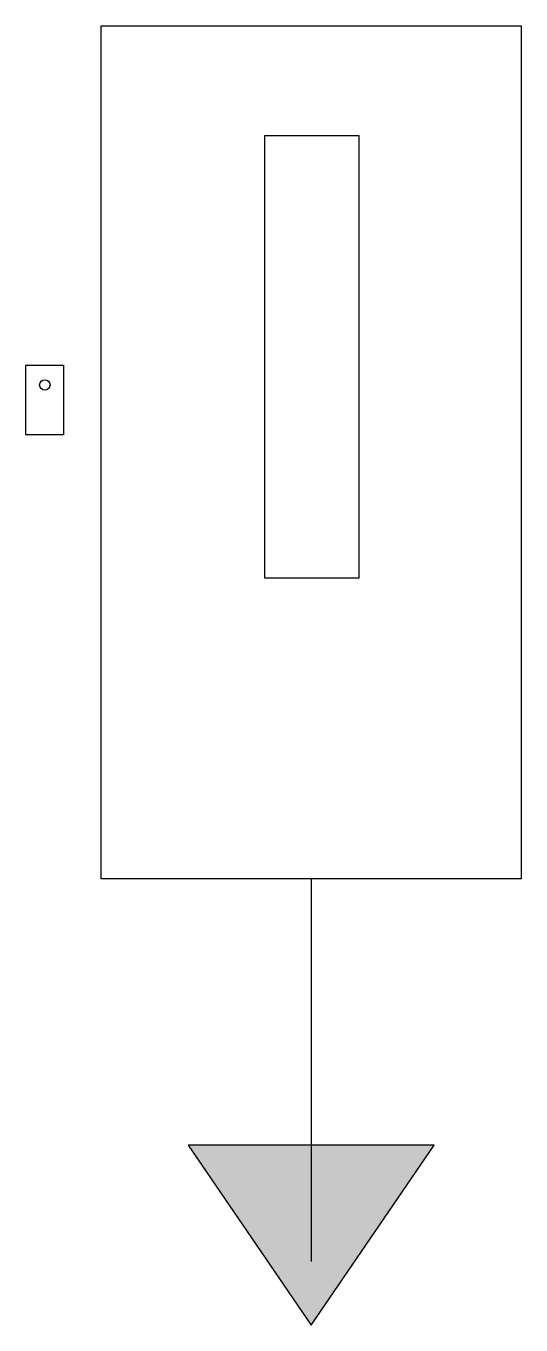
# Model space of a CAD drawing. Header units: millimetres. Extents: x -35 to 197, y -209 to 400.
import ezdxf

# ---------------------------------------------------------------- set-up
doc = ezdxf.new("R2010")
doc.units = ezdxf.units.MM
doc.header["$LTSCALE"] = 0.25
doc.layers.get('0').update_dxf_attribs({"color": 252})

msp = doc.modelspace()

# ---------------------------------------------------------------- hatches: boundary and pattern name
msp.add_hatch(color=256).paths.add_polyline_path([(98.52, -209.16), (156.24, -124.82), (40.81, -124.82)])

# ---------------------------------------------------------------- linework, layer by layer
msp.add_line((98.52, 0), (98.52, -179.41))
for points in [[(0, 400), (197.05, 400), (197.05, 0), (0, 0)], [(76.78, 348.57), (120.96, 348.57), (120.96, 141.06), (76.78, 141.06)], [(-35.35, 240.97), (-17.78, 240.97), (-17.78, 208.33), (-35.35, 208.33)], [(98.52, -209.16), (156.24, -124.82), (40.81, -124.82)]]:
    msp.add_lwpolyline(points, close=True)
msp.add_circle((-26.49, 231.66), 2.45)

doc.saveas('drawing.dxf')
